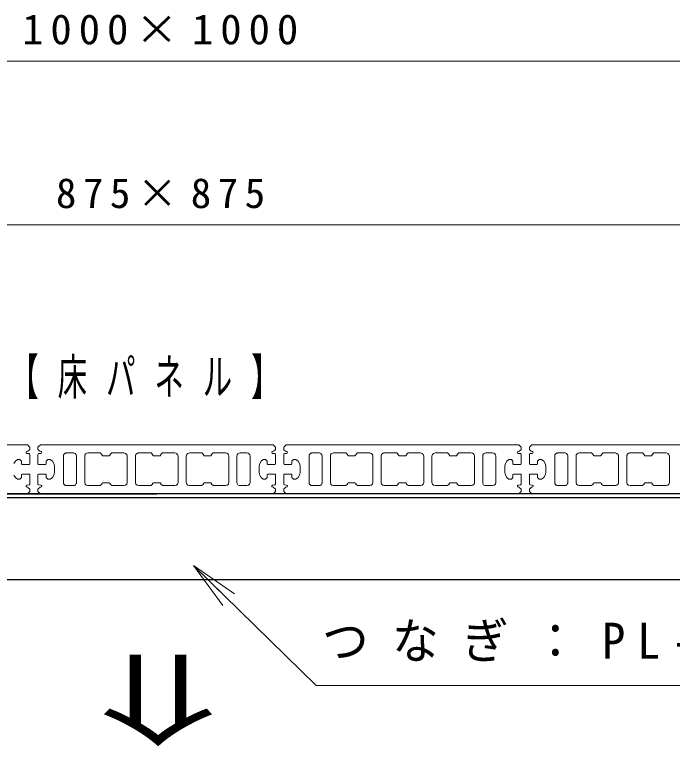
# Model space of a CAD drawing. Units: millimetres on the paper. Extents: x -385 to 0, y -594 to 267.
# Drawn here: x -106.87 to -66.72, y 158.74 to 203.43 of the extents above; entities that cross this region are included whole.
import ezdxf
from ezdxf.enums import TextEntityAlignment as Align

# ---------------------------------------------------------------- set-up
doc = ezdxf.new("R2010")
doc.units = ezdxf.units.MM
doc.linetypes.add('USER1', pattern=[4.5, 2.5, -2])
doc.layers.add('1_10', color=7, linetype='Continuous', lineweight=25)
doc.styles.add('ＭＳ ゴシック', font='')
doc.styles.get('ＭＳ ゴシック').set_extended_font_data('MS Gothic')

msp = doc.modelspace()

# ---------------------------------------------------------------- linework, layer by layer
at = {"layer": '1_10', "lineweight": 13}
for p, q in [((-148.196, 200.586), (-48.196, 200.586)), ((-141.946, 190.586), (-54.446, 190.586)), ((-95.95, 169.794), (-93.806, 167.696)), ((-95.95, 169.794), (-93.456, 168.054)), ((-94.155, 167.339), (-95.95, 169.794))]:
    msp.add_line(p, q, dxfattribs=at)
at = {"layer": '1_10', "color": 190}
for p, q in [((-49.446, 174.164), (-146.946, 174.164)), ((-146.946, 173.934), (-49.446, 173.934)), ((-134.746, 168.934), (-61.646, 168.934))]:
    msp.add_line(p, q, dxfattribs=at)
at = {"layer": '1_10', "color": 190, "linetype": 'USER1', "lineweight": 13}
msp.add_line((-49.446, 173.934), (-146.946, 173.934), dxfattribs=at)
at = {"layer": '1_10'}
for p in [(-141.346, 174.164), (-55.046, 174.164)]:
    msp.add_line(p, (-98.196, 174.164), dxfattribs=at)
at = {"layer": '1_10', "color": 40, "lineweight": 13}
for points in [[(-106.912, 176.024), (-106.825, 176.163), (-106.696, 176.264), (-106.546, 176.264), (-106.446, 176.164), (-106.446, 175.989), (-106.421, 175.964), (-105.971, 175.964), (-105.946, 175.989), (-105.946, 176.568), (-105.959, 176.602), (-105.992, 176.618), (-106.125, 176.63), (-106.158, 176.646), (-106.171, 176.68), (-106.171, 176.696), (-106.161, 176.727), (-106.135, 176.745), (-106.08, 176.761), (-106.071, 176.765), (-106.063, 176.77), (-105.965, 176.849), (-105.951, 176.866), (-105.946, 176.888), (-105.946, 177.014), (-106.096, 177.164), (-120.296, 177.164)], [(-61.096, 177.164), (-75.296, 177.164), (-75.446, 177.014), (-75.446, 176.888), (-75.441, 176.866), (-75.427, 176.849), (-75.329, 176.77), (-75.321, 176.765), (-75.312, 176.761), (-75.257, 176.745), (-75.231, 176.727), (-75.221, 176.696), (-75.221, 176.68), (-75.234, 176.646), (-75.267, 176.63), (-75.4, 176.618), (-75.433, 176.602), (-75.446, 176.568), (-75.446, 175.989), (-75.421, 175.964), (-74.971, 175.964), (-74.946, 175.989), (-74.946, 176.164), (-74.846, 176.264), (-74.696, 176.264), (-74.567, 176.163), (-74.48, 176.024), (-74.446, 175.864), (-74.446, 175.464), (-74.48, 175.304), (-74.567, 175.165), (-74.696, 175.064), (-74.846, 175.064), (-74.946, 175.164), (-74.946, 175.339), (-74.971, 175.364), (-75.421, 175.364), (-75.446, 175.339), (-75.446, 174.76), (-75.433, 174.726), (-75.4, 174.71), (-75.267, 174.698), (-75.234, 174.682), (-75.221, 174.648), (-75.221, 174.632), (-75.231, 174.601), (-75.257, 174.583), (-75.312, 174.567), (-75.321, 174.563), (-75.329, 174.558), (-75.427, 174.479), (-75.441, 174.462), (-75.446, 174.44), (-75.446, 174.314), (-75.296, 174.164), (-61.096, 174.164)], [(-120.296, 174.164), (-106.096, 174.164), (-105.946, 174.314), (-105.946, 174.44), (-105.951, 174.462), (-105.965, 174.479), (-106.063, 174.558), (-106.071, 174.563), (-106.08, 174.567), (-106.135, 174.583), (-106.161, 174.601), (-106.171, 174.632), (-106.171, 174.648), (-106.158, 174.682), (-106.125, 174.698), (-105.992, 174.71), (-105.959, 174.726), (-105.946, 174.76), (-105.946, 175.339), (-105.971, 175.364), (-106.421, 175.364), (-106.446, 175.339), (-106.446, 175.164), (-106.546, 175.064), (-106.696, 175.064), (-106.825, 175.165), (-106.912, 175.304)]]:
    msp.add_lwpolyline(points, dxfattribs=at)
for points in [[(-105.267, 174.698), (-105.234, 174.682), (-105.221, 174.648), (-105.221, 174.632), (-105.231, 174.601), (-105.257, 174.583), (-105.312, 174.567), (-105.321, 174.563), (-105.329, 174.558), (-105.427, 174.479), (-105.441, 174.462), (-105.446, 174.44), (-105.446, 174.314), (-105.296, 174.164), (-91.096, 174.164), (-90.946, 174.314), (-90.946, 174.44), (-90.951, 174.462), (-90.965, 174.479), (-91.063, 174.558), (-91.071, 174.563), (-91.08, 174.567), (-91.135, 174.583), (-91.161, 174.601), (-91.171, 174.632), (-91.171, 174.648), (-91.158, 174.682), (-91.125, 174.698), (-90.992, 174.71), (-90.959, 174.726), (-90.946, 174.76), (-90.946, 175.339), (-90.971, 175.364), (-91.421, 175.364), (-91.446, 175.339), (-91.446, 175.164), (-91.546, 175.064), (-91.696, 175.064), (-91.825, 175.165), (-91.912, 175.304), (-91.946, 175.464), (-91.946, 175.864), (-91.912, 176.024), (-91.825, 176.163), (-91.696, 176.264), (-91.546, 176.264), (-91.446, 176.164), (-91.446, 175.989), (-91.421, 175.964), (-90.971, 175.964), (-90.946, 175.989), (-90.946, 176.568), (-90.959, 176.602), (-90.992, 176.618), (-91.125, 176.63), (-91.158, 176.646), (-91.171, 176.68), (-91.171, 176.696), (-91.161, 176.727), (-91.135, 176.745), (-91.08, 176.761), (-91.071, 176.765), (-91.063, 176.77), (-90.965, 176.849), (-90.951, 176.866), (-90.946, 176.888), (-90.946, 177.014), (-91.096, 177.164), (-105.296, 177.164), (-105.446, 177.014), (-105.446, 176.888), (-105.441, 176.866), (-105.427, 176.849), (-105.329, 176.77), (-105.321, 176.765), (-105.312, 176.761), (-105.257, 176.745), (-105.231, 176.727), (-105.221, 176.696), (-105.221, 176.68), (-105.234, 176.646), (-105.267, 176.63), (-105.4, 176.618), (-105.433, 176.602), (-105.446, 176.568), (-105.446, 175.989), (-105.421, 175.964), (-104.971, 175.964), (-104.946, 175.989), (-104.946, 176.164), (-104.846, 176.264), (-104.696, 176.264), (-104.567, 176.163), (-104.48, 176.024), (-104.446, 175.864), (-104.446, 175.464), (-104.48, 175.304), (-104.567, 175.165), (-104.696, 175.064), (-104.846, 175.064), (-104.946, 175.164), (-104.946, 175.339), (-104.971, 175.364), (-105.421, 175.364), (-105.446, 175.339), (-105.446, 174.76), (-105.433, 174.726), (-105.4, 174.71)], [(-90.267, 174.698), (-90.234, 174.682), (-90.221, 174.648), (-90.221, 174.632), (-90.231, 174.601), (-90.257, 174.583), (-90.312, 174.567), (-90.321, 174.563), (-90.329, 174.558), (-90.427, 174.479), (-90.441, 174.462), (-90.446, 174.44), (-90.446, 174.314), (-90.296, 174.164), (-76.096, 174.164), (-75.946, 174.314), (-75.946, 174.44), (-75.951, 174.462), (-75.965, 174.479), (-76.063, 174.558), (-76.071, 174.563), (-76.08, 174.567), (-76.135, 174.583), (-76.161, 174.601), (-76.171, 174.632), (-76.171, 174.648), (-76.158, 174.682), (-76.125, 174.698), (-75.992, 174.71), (-75.959, 174.726), (-75.946, 174.76), (-75.946, 175.339), (-75.971, 175.364), (-76.421, 175.364), (-76.446, 175.339), (-76.446, 175.164), (-76.546, 175.064), (-76.696, 175.064), (-76.825, 175.165), (-76.912, 175.304), (-76.946, 175.464), (-76.946, 175.864), (-76.912, 176.024), (-76.825, 176.163), (-76.696, 176.264), (-76.546, 176.264), (-76.446, 176.164), (-76.446, 175.989), (-76.421, 175.964), (-75.971, 175.964), (-75.946, 175.989), (-75.946, 176.568), (-75.959, 176.602), (-75.992, 176.618), (-76.125, 176.63), (-76.158, 176.646), (-76.171, 176.68), (-76.171, 176.696), (-76.161, 176.727), (-76.135, 176.745), (-76.08, 176.761), (-76.071, 176.765), (-76.063, 176.77), (-75.965, 176.849), (-75.951, 176.866), (-75.946, 176.888), (-75.946, 177.014), (-76.096, 177.164), (-90.296, 177.164), (-90.446, 177.014), (-90.446, 176.888), (-90.441, 176.866), (-90.427, 176.849), (-90.329, 176.77), (-90.321, 176.765), (-90.312, 176.761), (-90.257, 176.745), (-90.231, 176.727), (-90.221, 176.696), (-90.221, 176.68), (-90.234, 176.646), (-90.267, 176.63), (-90.4, 176.618), (-90.433, 176.602), (-90.446, 176.568), (-90.446, 175.989), (-90.421, 175.964), (-89.971, 175.964), (-89.946, 175.989), (-89.946, 176.164), (-89.846, 176.264), (-89.696, 176.264), (-89.567, 176.163), (-89.48, 176.024), (-89.446, 175.864), (-89.446, 175.464), (-89.48, 175.304), (-89.567, 175.165), (-89.696, 175.064), (-89.846, 175.064), (-89.946, 175.164), (-89.946, 175.339), (-89.971, 175.364), (-90.421, 175.364), (-90.446, 175.339), (-90.446, 174.76), (-90.433, 174.726), (-90.4, 174.71)], [(-103.823, 174.709), (-103.851, 174.737), (-103.862, 174.753), (-103.872, 174.77), (-103.881, 174.787), (-103.887, 174.806), (-103.892, 174.825), (-103.895, 174.844), (-103.896, 174.864), (-103.896, 176.464), (-103.895, 176.484), (-103.892, 176.503), (-103.887, 176.522), (-103.881, 176.541), (-103.872, 176.558), (-103.862, 176.575), (-103.851, 176.591), (-103.823, 176.619), (-103.807, 176.63), (-103.79, 176.64), (-103.773, 176.649), (-103.754, 176.655), (-103.735, 176.66), (-103.716, 176.663), (-103.696, 176.664), (-103.296, 176.664), (-103.257, 176.66), (-103.219, 176.649), (-103.185, 176.63), (-103.155, 176.605), (-103.13, 176.575), (-103.111, 176.541), (-103.1, 176.503), (-103.096, 176.464), (-103.096, 174.864), (-103.1, 174.825), (-103.111, 174.787), (-103.13, 174.753), (-103.155, 174.723), (-103.185, 174.698), (-103.219, 174.679), (-103.257, 174.668), (-103.296, 174.664), (-103.696, 174.664), (-103.716, 174.665), (-103.735, 174.668), (-103.754, 174.673), (-103.773, 174.679), (-103.79, 174.688), (-103.807, 174.698)], [(-101.096, 176.489), (-101.046, 176.539), (-101.046, 176.564), (-100.946, 176.664), (-100.196, 176.664), (-100.096, 176.637), (-100.023, 176.564), (-99.996, 176.464), (-99.996, 174.864), (-100.023, 174.764), (-100.096, 174.691), (-100.196, 174.664), (-100.946, 174.664), (-101.046, 174.764), (-101.046, 174.789), (-101.096, 174.839), (-101.496, 174.839), (-101.546, 174.789), (-101.546, 174.764), (-101.646, 174.664), (-102.396, 174.664), (-102.496, 174.691), (-102.569, 174.764), (-102.596, 174.864), (-102.596, 176.464), (-102.581, 176.541), (-102.537, 176.605), (-102.473, 176.649), (-102.396, 176.664), (-101.646, 176.664), (-101.546, 176.564), (-101.546, 176.539), (-101.496, 176.489)], [(-97.096, 176.664), (-96.996, 176.637), (-96.923, 176.564), (-96.896, 176.464), (-96.896, 174.864), (-96.923, 174.764), (-96.996, 174.691), (-97.096, 174.664), (-97.846, 174.664), (-97.946, 174.764), (-97.946, 174.789), (-97.996, 174.839), (-98.396, 174.839), (-98.446, 174.789), (-98.446, 174.764), (-98.546, 174.664), (-99.296, 174.664), (-99.396, 174.691), (-99.469, 174.764), (-99.496, 174.864), (-99.496, 176.464), (-99.493, 176.499), (-99.484, 176.532), (-99.469, 176.564), (-99.449, 176.593), (-99.425, 176.617), (-99.396, 176.637), (-99.364, 176.652), (-99.331, 176.661), (-99.296, 176.664), (-98.546, 176.664), (-98.446, 176.564), (-98.446, 176.539), (-98.396, 176.489), (-97.996, 176.489), (-97.946, 176.539), (-97.946, 176.564), (-97.846, 176.664)], [(-93.796, 174.864), (-93.823, 174.764), (-93.896, 174.691), (-93.996, 174.664), (-94.746, 174.664), (-94.846, 174.764), (-94.846, 174.789), (-94.896, 174.839), (-95.296, 174.839), (-95.346, 174.789), (-95.346, 174.764), (-95.446, 174.664), (-96.196, 174.664), (-96.296, 174.691), (-96.369, 174.764), (-96.396, 174.864), (-96.396, 176.464), (-96.369, 176.564), (-96.296, 176.637), (-96.196, 176.664), (-95.446, 176.664), (-95.346, 176.564), (-95.346, 176.539), (-95.296, 176.489), (-94.896, 176.489), (-94.846, 176.539), (-94.846, 176.564), (-94.746, 176.664), (-93.996, 176.664), (-93.919, 176.649), (-93.855, 176.605), (-93.811, 176.541), (-93.796, 176.464)], [(-93.096, 176.664), (-92.696, 176.664), (-92.619, 176.649), (-92.555, 176.605), (-92.511, 176.541), (-92.496, 176.464), (-92.496, 174.864), (-92.523, 174.764), (-92.596, 174.691), (-92.696, 174.664), (-93.096, 174.664), (-93.173, 174.679), (-93.237, 174.723), (-93.281, 174.787), (-93.296, 174.864), (-93.296, 176.464), (-93.281, 176.541), (-93.237, 176.605), (-93.173, 176.649)], [(-88.823, 174.709), (-88.851, 174.737), (-88.862, 174.753), (-88.872, 174.77), (-88.881, 174.787), (-88.887, 174.806), (-88.892, 174.825), (-88.895, 174.844), (-88.896, 174.864), (-88.896, 176.464), (-88.895, 176.484), (-88.892, 176.503), (-88.887, 176.522), (-88.881, 176.541), (-88.872, 176.558), (-88.862, 176.575), (-88.851, 176.591), (-88.823, 176.619), (-88.807, 176.63), (-88.79, 176.64), (-88.773, 176.649), (-88.754, 176.655), (-88.735, 176.66), (-88.716, 176.663), (-88.696, 176.664), (-88.296, 176.664), (-88.257, 176.66), (-88.219, 176.649), (-88.185, 176.63), (-88.155, 176.605), (-88.13, 176.575), (-88.111, 176.541), (-88.1, 176.503), (-88.096, 176.464), (-88.096, 174.864), (-88.1, 174.825), (-88.111, 174.787), (-88.13, 174.753), (-88.155, 174.723), (-88.185, 174.698), (-88.219, 174.679), (-88.257, 174.668), (-88.296, 174.664), (-88.696, 174.664), (-88.716, 174.665), (-88.735, 174.668), (-88.754, 174.673), (-88.773, 174.679), (-88.79, 174.688), (-88.807, 174.698)], [(-86.096, 176.489), (-86.046, 176.539), (-86.046, 176.564), (-85.946, 176.664), (-85.196, 176.664), (-85.096, 176.637), (-85.023, 176.564), (-84.996, 176.464), (-84.996, 174.864), (-85.023, 174.764), (-85.096, 174.691), (-85.196, 174.664), (-85.946, 174.664), (-86.046, 174.764), (-86.046, 174.789), (-86.096, 174.839), (-86.496, 174.839), (-86.546, 174.789), (-86.546, 174.764), (-86.646, 174.664), (-87.396, 174.664), (-87.496, 174.691), (-87.569, 174.764), (-87.596, 174.864), (-87.596, 176.464), (-87.581, 176.541), (-87.537, 176.605), (-87.473, 176.649), (-87.396, 176.664), (-86.646, 176.664), (-86.546, 176.564), (-86.546, 176.539), (-86.496, 176.489)], [(-82.096, 176.664), (-81.996, 176.637), (-81.923, 176.564), (-81.896, 176.464), (-81.896, 174.864), (-81.923, 174.764), (-81.996, 174.691), (-82.096, 174.664), (-82.846, 174.664), (-82.946, 174.764), (-82.946, 174.789), (-82.996, 174.839), (-83.396, 174.839), (-83.446, 174.789), (-83.446, 174.764), (-83.546, 174.664), (-84.296, 174.664), (-84.396, 174.691), (-84.469, 174.764), (-84.496, 174.864), (-84.496, 176.464), (-84.493, 176.499), (-84.484, 176.532), (-84.469, 176.564), (-84.449, 176.593), (-84.425, 176.617), (-84.396, 176.637), (-84.364, 176.652), (-84.331, 176.661), (-84.296, 176.664), (-83.546, 176.664), (-83.446, 176.564), (-83.446, 176.539), (-83.396, 176.489), (-82.996, 176.489), (-82.946, 176.539), (-82.946, 176.564), (-82.846, 176.664)], [(-78.796, 174.864), (-78.823, 174.764), (-78.896, 174.691), (-78.996, 174.664), (-79.746, 174.664), (-79.846, 174.764), (-79.846, 174.789), (-79.896, 174.839), (-80.296, 174.839), (-80.346, 174.789), (-80.346, 174.764), (-80.446, 174.664), (-81.196, 174.664), (-81.296, 174.691), (-81.369, 174.764), (-81.396, 174.864), (-81.396, 176.464), (-81.369, 176.564), (-81.296, 176.637), (-81.196, 176.664), (-80.446, 176.664), (-80.346, 176.564), (-80.346, 176.539), (-80.296, 176.489), (-79.896, 176.489), (-79.846, 176.539), (-79.846, 176.564), (-79.746, 176.664), (-78.996, 176.664), (-78.919, 176.649), (-78.855, 176.605), (-78.811, 176.541), (-78.796, 176.464)], [(-78.096, 176.664), (-77.696, 176.664), (-77.619, 176.649), (-77.555, 176.605), (-77.511, 176.541), (-77.496, 176.464), (-77.496, 174.864), (-77.523, 174.764), (-77.596, 174.691), (-77.696, 174.664), (-78.096, 174.664), (-78.173, 174.679), (-78.237, 174.723), (-78.281, 174.787), (-78.296, 174.864), (-78.296, 176.464), (-78.281, 176.541), (-78.237, 176.605), (-78.173, 176.649)], [(-73.823, 174.709), (-73.851, 174.737), (-73.862, 174.753), (-73.872, 174.77), (-73.881, 174.787), (-73.887, 174.806), (-73.892, 174.825), (-73.895, 174.844), (-73.896, 174.864), (-73.896, 176.464), (-73.895, 176.484), (-73.892, 176.503), (-73.887, 176.522), (-73.881, 176.541), (-73.872, 176.558), (-73.862, 176.575), (-73.851, 176.591), (-73.823, 176.619), (-73.807, 176.63), (-73.79, 176.64), (-73.773, 176.649), (-73.754, 176.655), (-73.735, 176.66), (-73.716, 176.663), (-73.696, 176.664), (-73.296, 176.664), (-73.257, 176.66), (-73.219, 176.649), (-73.185, 176.63), (-73.155, 176.605), (-73.13, 176.575), (-73.111, 176.541), (-73.1, 176.503), (-73.096, 176.464), (-73.096, 174.864), (-73.1, 174.825), (-73.111, 174.787), (-73.13, 174.753), (-73.155, 174.723), (-73.185, 174.698), (-73.219, 174.679), (-73.257, 174.668), (-73.296, 174.664), (-73.696, 174.664), (-73.716, 174.665), (-73.735, 174.668), (-73.754, 174.673), (-73.773, 174.679), (-73.79, 174.688), (-73.807, 174.698)], [(-71.096, 176.489), (-71.046, 176.539), (-71.046, 176.564), (-70.946, 176.664), (-70.196, 176.664), (-70.096, 176.637), (-70.023, 176.564), (-69.996, 176.464), (-69.996, 174.864), (-70.023, 174.764), (-70.096, 174.691), (-70.196, 174.664), (-70.946, 174.664), (-71.046, 174.764), (-71.046, 174.789), (-71.096, 174.839), (-71.496, 174.839), (-71.546, 174.789), (-71.546, 174.764), (-71.646, 174.664), (-72.396, 174.664), (-72.496, 174.691), (-72.569, 174.764), (-72.596, 174.864), (-72.596, 176.464), (-72.581, 176.541), (-72.537, 176.605), (-72.473, 176.649), (-72.396, 176.664), (-71.646, 176.664), (-71.546, 176.564), (-71.546, 176.539), (-71.496, 176.489)], [(-67.096, 176.664), (-66.996, 176.637), (-66.923, 176.564), (-66.896, 176.464), (-66.896, 174.864), (-66.923, 174.764), (-66.996, 174.691), (-67.096, 174.664), (-67.846, 174.664), (-67.946, 174.764), (-67.946, 174.789), (-67.996, 174.839), (-68.396, 174.839), (-68.446, 174.789), (-68.446, 174.764), (-68.546, 174.664), (-69.296, 174.664), (-69.396, 174.691), (-69.469, 174.764), (-69.496, 174.864), (-69.496, 176.464), (-69.493, 176.499), (-69.484, 176.532), (-69.469, 176.564), (-69.449, 176.593), (-69.425, 176.617), (-69.396, 176.637), (-69.364, 176.652), (-69.331, 176.661), (-69.296, 176.664), (-68.546, 176.664), (-68.446, 176.564), (-68.446, 176.539), (-68.396, 176.489), (-67.996, 176.489), (-67.946, 176.539), (-67.946, 176.564), (-67.846, 176.664)]]:
    msp.add_lwpolyline(points, close=True, dxfattribs=at)
at = {"layer": '1_10', "lineweight": 13}
msp.add_lwpolyline([(-95.95, 169.794), (-88.458, 162.466), (-58.106, 162.466)], dxfattribs=at)

# ---------------------------------------------------------------- texts
at = {"layer": '1_10', "style": 'ＭＳ ゴシック', "width": 0.6}
msp.add_text('⇒', height=7.331, rotation=270, dxfattribs=at).set_placement((-98.196, 164.584), align=Align.MIDDLE_LEFT)
at = {"layer": '1_10', "style": 'ＭＳ ゴシック'}
for s, insert, char_height, attachment_point in [('\\T1.32;\\W1.05;1000×1000', (-97.777, 201.586), 1.833, 8), ('\\T1.32;875×875', (-97.764, 191.586), 1.833, 8), ('\\T1.64;\\W0.6;【床パネル】', (-107.196, 181.184), 2.199, 4), ('\\T1.5;\\W0.95;つなぎ：PL-2.3', (-88.106, 165.116), 2.199, 4)]:
    msp.add_mtext(s, dxfattribs=dict(at, insert=insert, char_height=char_height, attachment_point=attachment_point))

doc.saveas('drawing.dxf')
